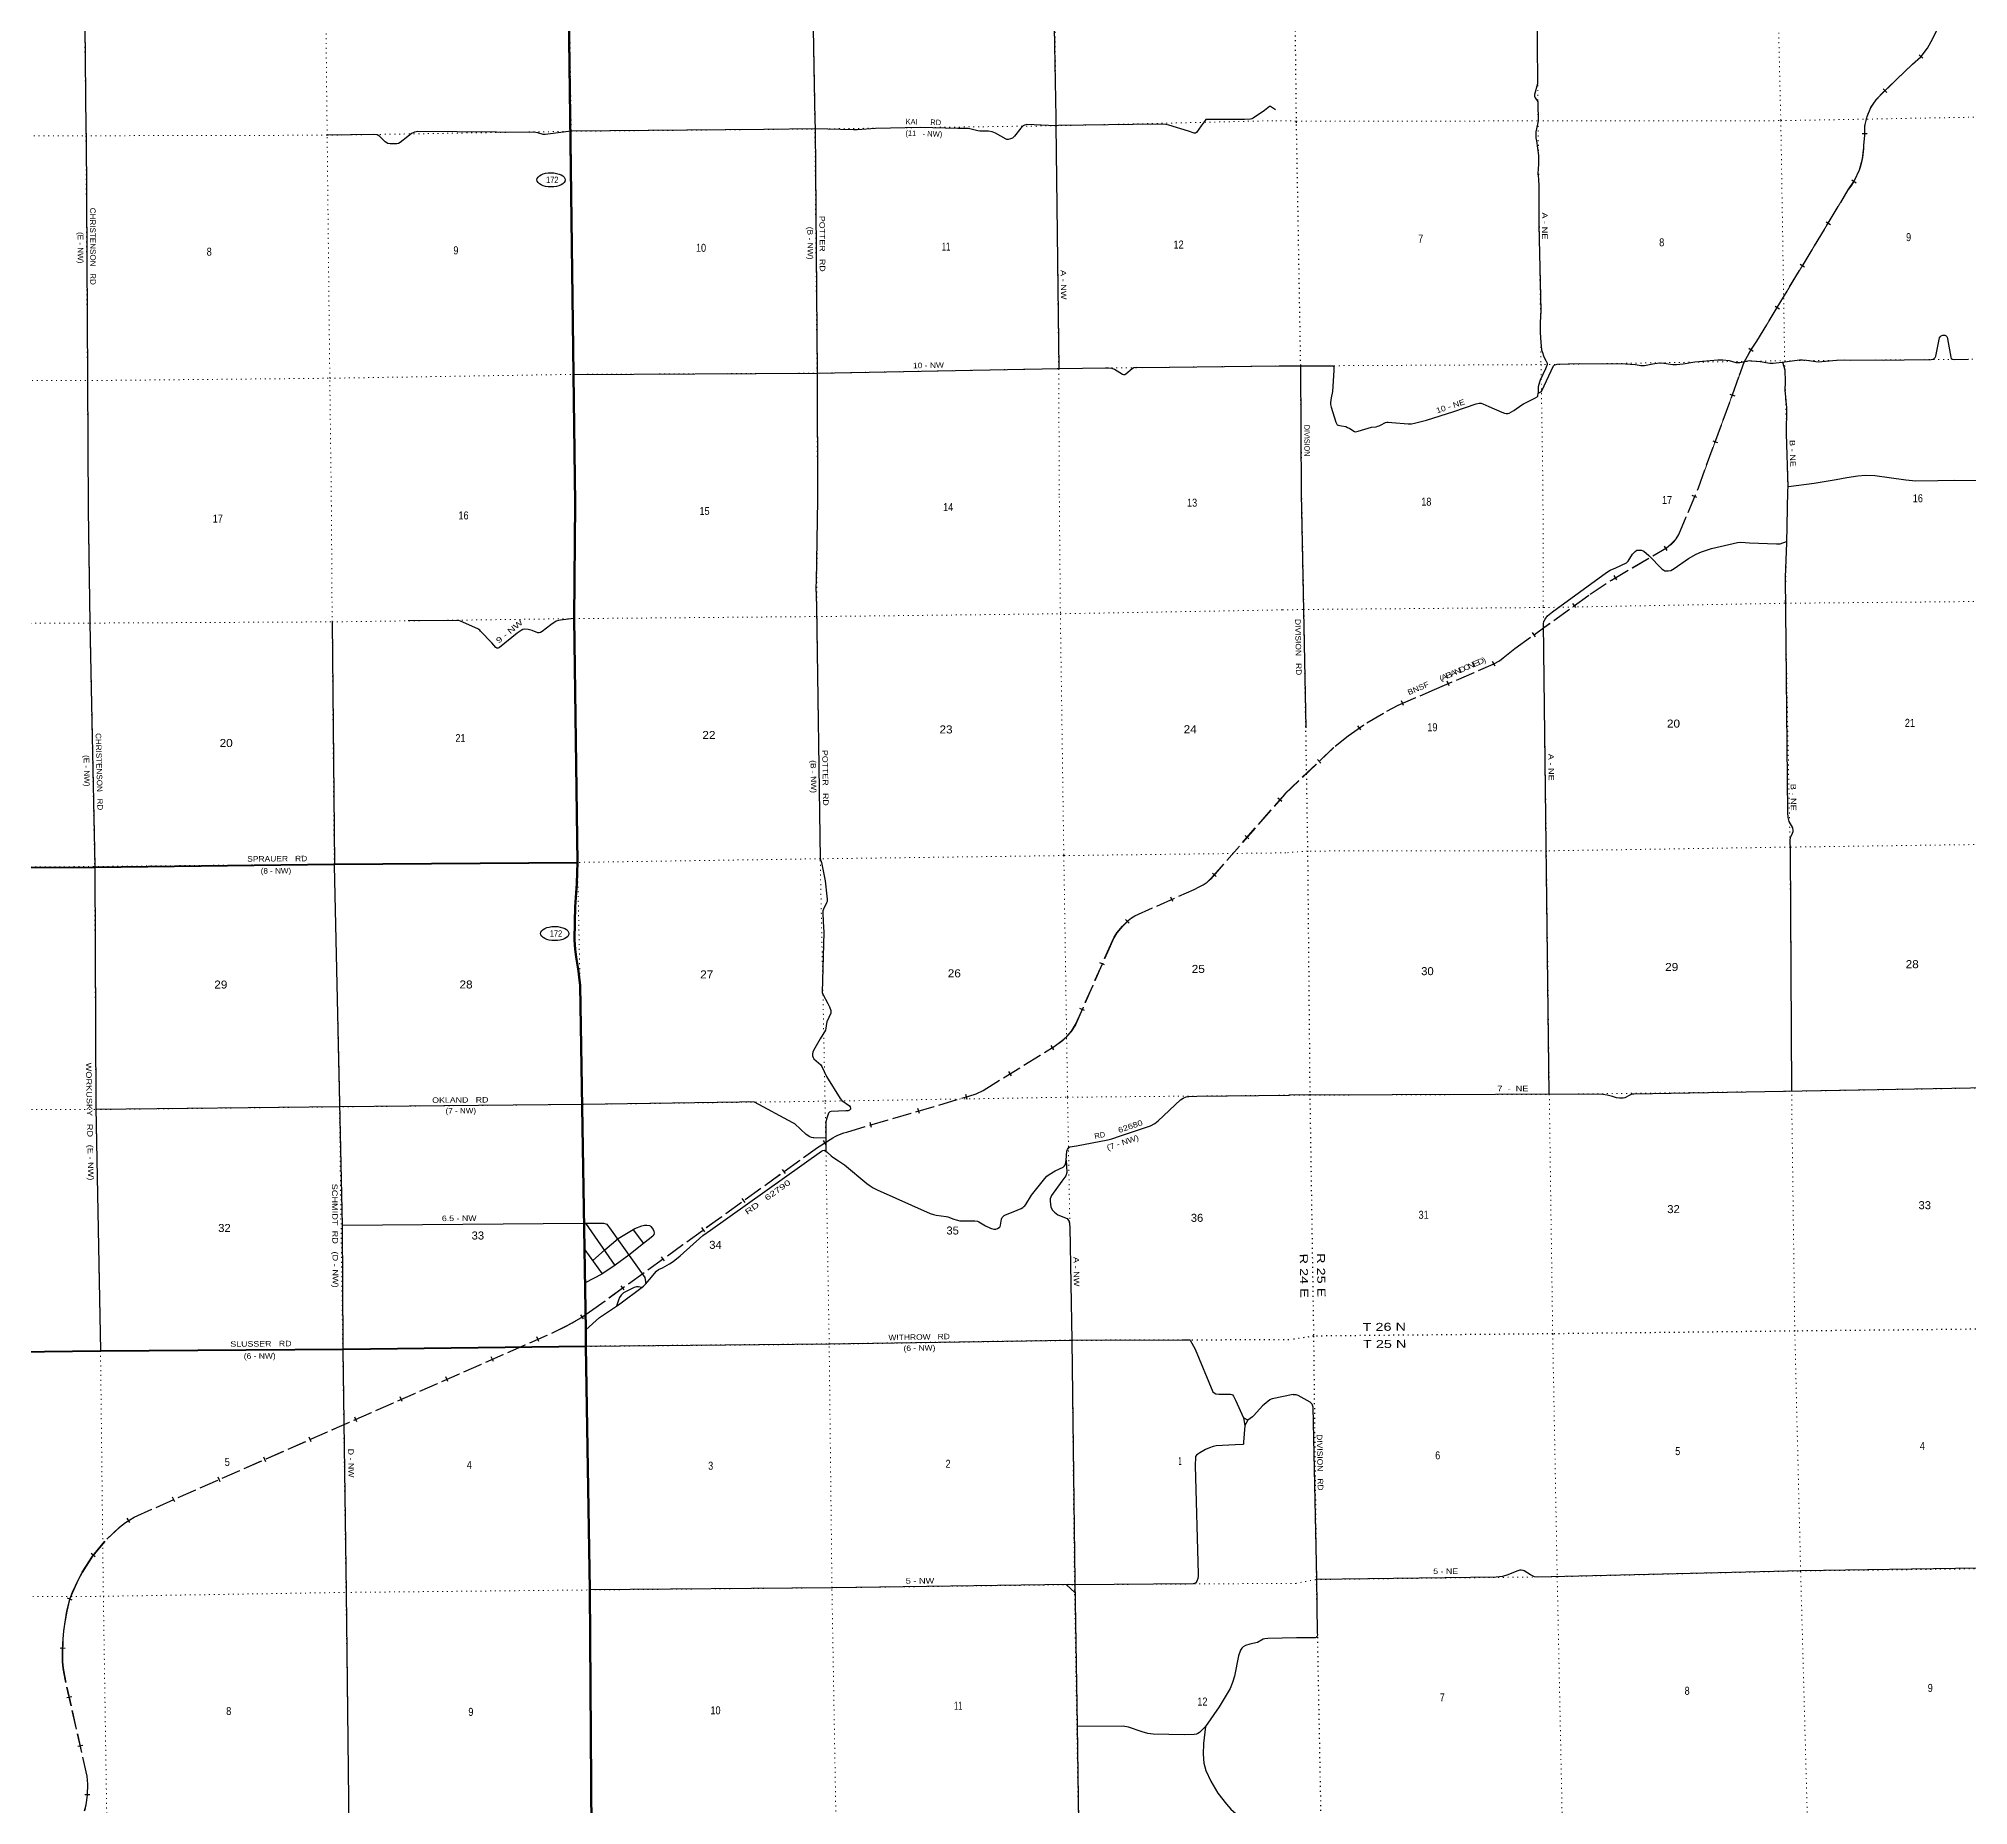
# Model space of a CAD drawing. Header units: feet. Extents: x 246606 to 497223, y 1368 to 189004.
# Drawn here: x 282351 to 324552, y 65209 to 103830 of the extents above; entities that cross this region are included whole.
import ezdxf
from ezdxf.enums import TextEntityAlignment as Align

# ---------------------------------------------------------------- set-up
doc = ezdxf.new("R2010")
doc.units = ezdxf.units.FT
doc.header["$LTSCALE"] = 70
doc.linetypes.add('DOTTED', pattern=[1.5, 0.3, -1.2])
doc.linetypes.add('LONG_DASHED', pattern=[7.5, 6, -1.5])
for name, color, linetype, lineweight in [('17', 7, 'Continuous', 25), ('23', 7, 'Continuous', 70), ('26', 7, 'Continuous', 40), ('29', 7, 'Continuous', 25), ('30', 7, 'Continuous', 25), ('34', 7, 'Continuous', 25), ('6', 7, 'DOTTED', 25), ('63', 7, 'Continuous', 25), ('7', 7, 'DOTTED', 13)]:
    doc.layers.add(name, color=color, linetype=linetype, lineweight=lineweight)
doc.layers.add('27', color=7, linetype='Continuous')

msp = doc.modelspace()

# ---------------------------------------------------------------- linework, layer by layer
at = {"layer": '17'}
for centre in [(293557.5, 100742), (293638.93, 84267.01)]:
    msp.add_ellipse(centre, major_axis=(309.24, -1), ratio=0.500121, dxfattribs=at)
at = {"layer": '23'}
for points in [[(293841.16, 114882.96), (293911.02, 107192.2), (294081.04, 93675.66)], [(294081.04, 93675.66), (294060.04, 91153.18), (294134.74, 85822.39)], [(294134.74, 85822.39), (294130.31, 85602.96), (294117.58, 85363.71), (294087.58, 84851.35), (294073.46, 84522.62), (294072.28, 84123.5), (294082.42, 83927.44), (294106.98, 83753.05), (294154.99, 83447.26), (294173.98, 83313.08), (294194.44, 83133.45), (294319.9, 75604.51), (294313.9, 75246.59)], [(294316.17, 75248.27), (294405.67, 69921.32), (294440.97, 64637.27), (294552.72, 59362.74), (294631.61, 53995.22), (294707.97, 47794.45)]]:
    msp.add_lwpolyline(points, dxfattribs=at)
at = {"layer": '26'}
for points in [[(278663.12, 85692.63), (283574.57, 85721.06), (288815.43, 85781.76), (294134.74, 85822.39)], [(278797.49, 75086.67), (283704.32, 75142.33), (289015.56, 75180.63), (294316.17, 75248.27)]]:
    msp.add_lwpolyline(points, dxfattribs=at)
at = {"layer": '29'}
for p, q in [((298207.19, 101841.33), (293998.75, 101803.44)), ((309943.22, 96676.08), (309963.17, 93888.86)), ((324248.19, 96817.19), (324551.55, 96823.95)), ((309963.17, 93888.86), (310062.18, 88763.89)), ((288990.59, 77889.82), (294267.05, 77939.2)), ((294311.57, 77937.85), (294949.55, 77014.1)), ((295350.76, 77792.69), (295576.06, 77494.77)), ((295580.02, 77496.9), (295780.67, 77656.09)), ((294294.35, 77351.17), (294674.38, 76827.15)), ((308796.64, 73626.36), (308700.01, 73684.02)), ((308700.01, 73684.02), (308729.72, 73511.44)), ((308796.64, 73626.36), (308729.72, 73511.44)), ((305012.64, 69865.74), (304831.35, 70032.98))]:
    msp.add_line(p, q, dxfattribs=at)
for points in [[(299072.22, 117849.42), (299188.14, 113079.07), (299165.22, 112776.63), (299173.82, 112631.76), (299207.07, 109599.33), (299193.55, 109485.62), (299158.42, 109383.09), (299015.4, 109103.63), (299000.13, 109042.51), (299002.33, 108965.82), (299025.58, 108879.52), (299055, 108839.76), (299172.11, 108720.73), (299213.91, 108635.05), (299222.3, 108506.01), (299234.05, 107403.02), (299234.05, 107237.4), (299324.36, 102048.65), (299331.3, 101865.66), (299373.3, 96514.95), (299383.3, 93745.6)], [(283328.97, 107202.23), (283385.34, 101838.68), (283387.66, 101705.48), (283416.61, 96386.87), (283433.97, 93537.83)], [(315116.36, 104650.68), (315128.97, 102840.3), (315063.05, 102609.65), (315065.49, 102573.36), (315080.02, 102537.2), (315114.91, 102485.12), (315133.46, 102451.01), (315138.88, 102419.68), (315140.33, 102029.48), (315103.25, 101859.68)], [(304560.73, 104074.95), (304594.15, 102107.72), (304596.46, 101935.15), (304658.28, 96615.97)], [(309402.19, 102271.4), (309311.11, 102333.49), (309288.21, 102346.23), (309275.48, 102346.23), (309268.26, 102344.71), (309158.8, 102258.44), (308909.01, 102094.11), (308881.02, 102078.83), (308849.35, 102070.42), (308718.37, 102060.35), (307898.67, 102061.01), (307878.31, 102058.46), (307859.1, 102043.1), (307776.47, 101923.01), (307670.13, 101774.36), (307649.26, 101760.51), (307623.95, 101761.57), (307495.97, 101809.95), (307063.93, 101940.05), (306999.16, 101949.32), (306835.59, 101956.87), (304656.66, 101928.2), (304595.31, 101924.73), (303962.4, 101948.93), (303908.2, 101941.32), (303880.21, 101923.5), (303832.59, 101872.42), (303688.35, 101699.02), (303666.43, 101673.93), (303646.07, 101656.1), (303602.81, 101635.73), (303551.91, 101625.54), (303526.46, 101625.54), (303505.88, 101633.78), (303277.57, 101765.2), (303200.72, 101792.35), (303125.5, 101807.17), (302933.5, 101805.08), (302887.32, 101811.56), (302717.18, 101861.1), (302674.48, 101866.69), (302454.57, 101865.32), (301630.89, 101888.9), (300652.23, 101865.66), (300251.67, 101837.86), (300168.32, 101835.54), (299323.2, 101855.23), (298207.19, 101841.33)], [(293998.75, 101803.44), (293486.3, 101739.91), (293426.02, 101731.8), (293381.47, 101734.27), (293265.82, 101770.75), (293222.43, 101777.64), (290646.95, 101796.74), (290568.06, 101787.84), (290506.98, 101752.19), (290428.2, 101690.86), (290260.12, 101557.36), (290224.49, 101538.27), (290184.83, 101532.04), (290041.25, 101526.8), (289985.27, 101535.73), (289929.27, 101572.64), (289812.8, 101689.45), (289794.35, 101707.77), (289753.68, 101726.72), (289680.89, 101733.25), (288664.39, 101718.09)], [(315105.15, 101595.4), (315149.05, 101273.09), (315147.18, 101085.47), (315136.61, 100879.93), (315140.01, 100818.84), (315147.92, 100770.19), (315156.88, 100593.36), (315158.11, 99758.78), (315198.25, 97880.75), (315185.81, 97625.07), (315184.32, 97511.26), (315187.57, 97404.38), (315202.18, 97186.67), (315216.91, 97025.46), (315234.99, 96965.11), (315258.76, 96891.96), (315302.87, 96799.19), (315309.23, 96789.91)], [(323738.46, 96817.19), (323778.03, 96824.55), (323792.75, 96831), (323810.69, 96846.18), (323824.03, 96861.38), (323836.45, 96886.69), (323922.94, 97289.95), (323936.28, 97313.43), (323952.38, 97330.46), (323970.32, 97342.89), (323992.86, 97348.87), (324020.01, 97349.34), (324038.87, 97347.03), (324063.25, 97335.53), (324081.19, 97317.57), (324087.17, 97303.31), (324097.75, 97264.17), (324164, 96862.76), (324175.5, 96839.28), (324191.6, 96824.09), (324213.22, 96819.03), (324248.19, 96817.19)], [(294033.8, 96489.68), (299372.99, 96513.59), (304677.52, 96616.67), (305681.24, 96634.05), (305746.07, 96636.36), (305811.67, 96629.28), (305879.73, 96606.17), (306056.28, 96495.44), (306075.08, 96489.03), (306090.35, 96486.48), (306108.16, 96489.03), (306124.79, 96500.52), (306267.03, 96620.15), (306301.76, 96638.68), (306350.38, 96645.63), (306486.99, 96641), (309479.18, 96674.3)], [(309479.18, 96674.3), (309943.45, 96676.08), (310615.52, 96680.49)], [(310615.52, 96680.49), (310657.73, 96673.62), (310672.45, 96655.2), (310676.13, 96574.18), (310643.01, 96117.52), (310617.25, 95973.9), (310602.53, 95874.46), (310601.61, 95829.36), (310613.57, 95775.03), (310716.62, 95443.58), (310739.62, 95400.32), (310750.67, 95385.59), (310771.82, 95377.3), (310845.43, 95362.56), (310937.44, 95347.83), (310973.32, 95332.19), (311022.08, 95303.64), (311125.13, 95241.03), (311159.18, 95236.44), (311206.1, 95248.4), (311426.92, 95314.69), (311496.84, 95333.1), (311599.89, 95344.15), (311638.54, 95355.21), (311666.14, 95366.26), (311691.9, 95380.98), (311805.07, 95440.83), (311835.43, 95447.27), (311864.88, 95447.28), (311945.84, 95436.22), (312302.83, 95406.76), (312370.92, 95410.45), (312439, 95421.49), (312698.37, 95488.32)], [(315309.23, 96789.91), (315336.34, 96731.66), (315340.02, 96709.56), (315334.5, 96681.94), (315303.21, 96610.12), (315185.44, 96361.54), (315171.19, 96322.41), (315154.16, 96269.47), (315142.66, 96216.53), (315141.28, 96193.97), (315139.8, 96080.54)], [(315139.8, 96080.54), (315184.98, 96097.75), (315206.6, 96111.1), (315221.79, 96129.05), (315475.73, 96674.1), (315492.75, 96690.21), (315511.15, 96699.42), (315534.15, 96706.78), (315561.76, 96710.47)], [(315561.76, 96710.47), (316042.57, 96725.38), (317055.19, 96721.79)], [(317055.19, 96721.79), (317268.47, 96709.48), (317388.09, 96685.54), (317467.21, 96687.38), (317651.22, 96724.21), (317748.76, 96737.1), (317842.6, 96738.94), (318085.5, 96709.48), (318168.31, 96707.64), (318313.68, 96724.21), (318571.3, 96761.04), (319071.82, 96805.23), (319184.08, 96807.07), (319322.08, 96790.5), (319467.46, 96751.83), (319528.18, 96746.31), (319556.71, 96747.23), (319729.68, 96784.06), (319771.08, 96790.5), (319818.01, 96789.58), (319999.26, 96768.4), (320209.96, 96732.5), (320278.96, 96731.58), (320477.7, 96753.67), (320860.45, 96805.23), (320921.18, 96807.09), (321007.67, 96797.86), (321213.76, 96768.4), (321268.97, 96766.58), (321665.52, 96802.49)], [(320487.74, 96754.79), (320538.99, 96588.67), (320543.22, 96330.4), (320537.29, 96144.75), (320576, 95761.87), (320566.48, 95186.85), (320600.09, 94037.91)], [(321665.52, 96802.49), (321834.74, 96805.79), (321982.03, 96804.33), (322524.55, 96808.92), (322698.14, 96798.63), (323147.82, 96809.35), (323738.46, 96817.19)], [(312698.37, 95488.32), (313301.28, 95680.17), (313787.48, 95848.63)], [(313787.48, 95848.63), (313853.16, 95862.51), (313894.57, 95857.91), (313934.13, 95847.78), (314063.86, 95787.93), (314347.25, 95662.72), (314408.89, 95643.39), (314442.01, 95636.02), (314476.98, 95636.02), (314508.26, 95645.23), (314608.55, 95699.55), (314782.44, 95823.84), (314825.69, 95846.86), (315068.59, 95968.39), (315121.95, 95999.7), (315133.45, 96010.28), (315138.51, 96019.95), (315139.8, 96080.54)], [(320617.47, 94038.16), (321177.95, 94111.96), (321663.17, 94189.63), (321896.49, 94235.47), (322132.88, 94274.8)], [(322132.88, 94274.8), (322304.06, 94285.35), (322506.05, 94277.68)], [(322506.05, 94277.68), (323183.65, 94185.92), (323404.2, 94165.37), (323880.18, 94170.32), (324243.21, 94174.09), (325844.56, 94168.75)], [(299383.3, 93745.6), (299352.61, 91959.21), (299350.16, 91848.62), (299363.4, 91419.9), (299443.32, 85901.61), (299471.34, 85820.18), (299550.61, 85421.15), (299590.33, 85085.17), (299595.08, 85018.53), (299592.71, 84969.74), (299580.14, 84937.97), (299514.22, 84799.58), (299502.33, 84765.07), (299500.3, 84721.83), (299510.76, 84520.45), (299519.9, 84296.85), (299488.07, 82981.33), (299496.64, 82938.8), (299612, 82736.47), (299642.66, 82664.8), (299673.58, 82581.51), (299678.34, 82560.09), (299673.15, 82526.5), (299590.34, 82339.94), (299577.39, 82303.84), (299568.93, 82197.15), (299556.02, 82151.95), (299443.05, 81963.07), (299293.04, 81708.08), (299278.88, 81671.84), (299274.01, 81634.31), (299274.01, 81591.47), (299285.91, 81555.77), (299305.55, 81531.44), (299453.1, 81394.6), (299476.17, 81358.24), (299578.19, 81140.12), (299880.49, 80659.74), (299915.46, 80619.61), (300082.65, 80501.48), (300101.43, 80479.87), (300106.43, 80444.36), (300101.68, 80427.7), (300082.65, 80406.28), (300051.73, 80392), (300005.53, 80388.31), (299683.09, 80380.11), (299652.17, 80372.97), (299637.9, 80358.69), (299621.25, 80339.65), (299578.44, 80206.37), (299565.53, 80145.43), (299564.47, 79518.65)], [(320600.09, 94037.91), (320595.86, 93937.22), (320575.05, 92804.51), (320546.51, 92057.65), (320596.1, 86909.38), (320603.02, 86800.49), (320627.3, 86718.72), (320703.4, 86579.75), (320714.81, 86519.66), (320712.43, 86491.11), (320700.73, 86452.65), (320655.35, 86357.83), (320646.15, 86309.95), (320654.23, 86080.32), (320685.67, 80818.23)], [(283433.97, 93537.83), (283470.82, 91049.71), (283577.64, 85748.09), (283577.02, 85719.83), (283602.24, 80466.07), (283704.32, 75142.33)], [(315385.96, 80752.23), (315259.5, 91041.61), (315268.39, 91085.5), (315293.18, 91137.34), (315349.26, 91209.25), (315455.9, 91299.26), (316634.31, 92161.64), (316719.19, 92211.2), (316844.87, 92264.43), (317071.18, 92373.03), (317114.68, 92409.25), (317209.36, 92557.13), (317266.21, 92620.54), (317304.26, 92644.34), (317351.83, 92647.9), (317404.15, 92644.34), (317451.72, 92625.3), (317560.1, 92532.88), (317857.88, 92228.85), (317894.09, 92208.82), (317913.12, 92196.92), (317989.22, 92192.16), (318041.55, 92206.44), (318116.98, 92246.34), (318431.17, 92462.99), (318601.68, 92558.6), (318717, 92608.64), (318842.5, 92658.23), (318931.05, 92684.8), (319500.3, 92816.15), (319573.2, 92822.83), (319766.12, 92807.61), (320352.25, 92784.03), (320434.16, 92789.51), (320575.64, 92836.84)], [(288770.01, 91080.11), (288817.89, 85781.76), (288816.66, 85757.19), (288933.85, 80556.48), (288990.57, 77891.83), (289003.28, 75267.86), (289003.28, 75183.09), (289073.9, 69864.09), (289138.36, 64680.21), (289143.27, 64537.7), (289254.42, 59312.04), (289301.4, 53935.57), (289395.34, 48632.37), (289409.22, 47725.82)], [(294058.55, 91150.99), (293761, 91119.39), (293694.4, 91105.11), (293672.26, 91093.02), (293551.79, 91012.83), (293366.19, 90871.88), (293328.14, 90848.08), (293299.6, 90839.75), (293268.86, 90841.13), (293147.39, 90890.92), (293057.01, 90914.71), (292981.92, 90921.42), (292942.84, 90913.53), (292900.03, 90892.11), (292815.3, 90833.83), (292428.06, 90517.88), (292400.58, 90504.19), (292374.04, 90504.19), (292348.26, 90518.47), (292261.38, 90621.88), (292017.67, 90880.21), (291996.27, 90898.06), (291955.17, 90927.5), (291580.06, 91093.22), (291539.63, 91107.5), (291497.53, 91111.68), (290434.89, 91104.6)], [(294319.9, 75604.51), (294619.02, 75874.61), (295031.93, 76149.03), (295576.87, 76559.2), (295624.6, 76605.67), (295712.9, 76701.03), (295860.78, 76885.24), (295908.42, 76921.66), (295991.11, 76962.56), (296144.26, 77045.66), (296225.73, 77098.93), (296384, 77218.73), (296874.46, 77662.83), (297044.79, 77784.72), (299469.52, 79507.46), (299503.03, 79525.64), (299526.01, 79529.64), (299547, 79523.64), (299598.37, 79486.07), (299683.26, 79408), (299716.89, 79379.65), (299840.7, 79302.15), (299971.92, 79212.27), (300458.84, 78800.14), (300537.35, 78749.66), (300601.31, 78711.66), (300688.84, 78666.52), (301845.48, 78149.67), (301916.65, 78123.79), (301981.39, 78109.67), (302196.45, 78083.14), (302237.22, 78071.67), (302363.71, 78023.69), (302413.11, 78007.67), (302497.05, 77989.67), (302589.19, 77984.73), (302824.84, 77983.67), (302882.89, 77978.41), (302908.78, 77967.67), (303058.42, 77876.7), (303164.12, 77826.67), (303189.6, 77817.68), (303237.8, 77807.25), (303263.06, 77805.67), (303283.54, 77807.68), (303317.51, 77819.68), (303357.49, 77837.68), (303369.99, 77849.67), (303380.3, 77866.52), (303387.47, 77889.67), (303409.66, 78019.8), (303416.96, 78042.67), (303425.44, 78057.67), (303443.43, 78079.67), (303467.41, 78101.67), (303495.63, 78119.03), (303662.24, 78182.47), (303838.85, 78258.05), (303875.16, 78278.67), (303898.15, 78296.67), (303920.13, 78317.67), (303940.97, 78345.29), (304066.64, 78545.48), (304352.33, 78913.83), (304399.82, 78961.67), (304451.79, 78997.67), (304580.78, 79076.35), (304755.59, 79159.67), (304787.35, 79190.39), (304805.56, 79221.67), (304822.91, 79313.49), (304837.97, 79509), (304849.53, 79547.67), (304861.52, 79569.67), (304879.51, 79591.67), (304903.85, 79604.08), (305050.56, 79627.11), (305731.75, 79756.04), (305819.9, 79777.67), (306010.88, 79842.31), (306665.42, 80065.77), (306758.29, 80113.67), (306833.8, 80175.56), (307318.17, 80629.7), (307377.88, 80669.67), (307446.56, 80694.93), (307503.8, 80703.67), (307675.76, 80714.42), (309698.48, 80732.54)], [(327461.13, 80936.68), (317233.42, 80757.88), (317201.29, 80756.09), (317174.52, 80748.95), (317115.29, 80721.57), (317069.22, 80691.8), (317038.88, 80679.29), (317004.97, 80670.36), (316924.65, 80666.79), (316853.26, 80675.72), (316765.81, 80704.3), (316652.7, 80734.92), (316555.21, 80750.73), (316460.71, 80755.95), (309698.48, 80732.54)], [(299564.94, 79793.85), (299304.18, 79802.93), (299288.28, 79801.79), (299252.61, 79806.55), (299219.31, 79820.83), (299132.42, 79876.53), (298886.34, 80104.04), (298846.01, 80130.3), (298007.38, 80580.73), (297879.67, 80585.65), (297680.73, 80580.73), (294251.26, 80532.87), (288932.13, 80477.86), (283602.65, 80420.16)], [(304824.61, 79314.88), (304834.57, 79040.22), (304814.52, 78968.82), (304725.49, 78851.24), (304501.53, 78538.08), (304473.06, 78469.04), (304468.31, 78416.69), (304487.33, 78287.57), (304525.39, 78221.53), (304563.44, 78178.7), (304635.98, 78116.47), (304844.2, 78037.9), (304886.9, 77969.27), (304902.69, 77848.01), (304948.64, 75372.81), (305008.4, 70104.28), (305064.29, 66959.59), (305093.39, 64844.74), (305208.22, 59423.58)], [(294267.05, 77939.2), (294702.83, 77934.75), (294755.63, 77924.41), (294774.18, 77910.95), (294790.83, 77894.29), (294835.22, 77831.96), (295608.02, 76745.43), (295632.2, 76613.07)], [(294466.33, 77114.02), (294735.46, 77355.06), (295022.13, 77599.47), (295388.34, 77815.98), (295542.39, 77877.63), (295601.85, 77891.91), (295654.08, 77894.39), (295708.87, 77884.77), (295720.76, 77877.63), (295739.79, 77863.35), (295790.21, 77799.57), (295806.38, 77758.63), (295808.76, 77720.56), (295801.63, 77689.62), (295780.67, 77656.09)], [(295576.06, 77494.77), (295255.65, 77233.23), (294955.94, 77018.68), (294667.73, 76822.63), (294304.92, 76628.59)], [(295533.75, 76526.74), (295471.04, 76541.32), (295424.91, 76542.38), (295375.9, 76529.42), (295200.11, 76445.01), (295142.83, 76410.42), (295092.88, 76360.45), (295057.21, 76308.09), (295030.79, 76252.45), (294990.64, 76117.95)], [(294316.17, 75248.27), (299640.01, 75297.86), (304889.69, 75378.95), (304952.32, 75381.41), (307356.36, 75386.56), (307417.46, 75387.47), (307469.04, 75387.47), (307500.36, 75386.85), (307527.99, 75386.24), (307535.36, 75380.1), (307639.82, 75181.6), (308030.56, 74249.21), (308054.86, 74224.5), (308092.92, 74205.46), (308159.24, 74198.54), (308415.39, 74198.01), (308447.29, 74189.98), (308456.81, 74180.47), (308478.21, 74156.67), (308526.36, 74070.18), (308700.01, 73684.02)], [(309788.46, 74191.42), (309324.27, 74093.67), (309303.5, 74085.86), (309278.53, 74071.59), (309148.67, 73971.52), (309115.61, 73940.69), (308924.16, 73731.26), (308898.98, 73706.01), (308796.64, 73626.36)], [(309788.46, 74191.42), (309843.36, 74187.05), (309890.93, 74177.53), (310149.93, 74029.09), (310195.35, 73987.14), (310219.16, 73922.19), (310294.16, 70171.95), (310311.58, 68981.27), (310313.97, 68938.1), (310309.18, 68904.53), (310298.39, 68892.54), (310285.74, 68882.24), (310266.03, 68874.55), (310238.04, 68869.82), (309861.69, 68867.84)], [(308729.72, 73511.44), (308701.05, 73145.54), (308700.19, 73109.21), (308695.83, 73104.17), (308683.94, 73099.41), (308519.29, 73089.77), (308098.56, 73065.28), (308070.32, 73062.54), (308035.84, 73053.02), (307957.35, 73025.05), (307870.54, 72986.38), (307831.45, 72966.66), (307744.49, 72917.36), (307700.49, 72887.62), (307669.57, 72862.63), (307652.07, 72836.33), (307646.98, 72815.63), (307642.25, 72638.39), (307705.77, 70266.39), (307707.93, 70217.42), (307700.56, 70165.8), (307680.91, 70106.81), (307648.97, 70069.95), (307621.95, 70057.66), (307599.85, 70050.28), (305002.09, 70033.66)], [(325711.06, 70406.87), (320899.47, 70335.8), (315122.52, 70194.96), (315061.46, 70205.45), (314972.19, 70249.14), (314840.27, 70336.35), (314812.71, 70345.4), (314773.68, 70353.01), (314740.38, 70351.81), (314676.25, 70331.42), (314477.22, 70249.11), (314364.6, 70213.78), (314227.02, 70199.62), (310294.64, 70147.94)], [(305002.09, 70033.66), (304875.56, 70034.21), (299704.49, 69967.05), (294406.5, 69917.85)], [(309861.69, 68867.84), (309229.77, 68859.05), (309165.55, 68853.1), (309130.75, 68840.05), (309001.97, 68767.68), (308835.69, 68732.53), (308742.21, 68703.16), (308692.42, 68671.84), (308661.34, 68643.67), (308635.18, 68602.02), (308589.65, 68479.23), (308503.03, 68032.97), (308459.19, 67897.56), (308404.79, 67761.83), (308169.48, 67361.61), (307866.5, 66933.18)], [(307866.5, 66933.18), (307736.17, 66805.2), (307698.12, 66776.64), (307671.95, 66764.73), (307620.03, 66756.5), (307406.31, 66754.24), (306724.24, 66766.43), (306608.84, 66781.4), (306485.16, 66814.72), (306184.89, 66919.97), (306071.33, 66938.47), (305064.73, 66934.81)], [(307866.5, 66933.18), (307821.83, 66562.77), (307817.03, 66326.84), (307833.5, 66133.52), (307874.11, 65969.85), (307985.32, 65736.63), (308140.49, 65474.83), (308325.97, 65236.39), (308421.13, 65127.37), (308712.69, 64870.01)]]:
    msp.add_lwpolyline(points, dxfattribs=at)
msp.add_arc((315685.04, 101731.72), 595.69, 167.5957, 193.22944, dxfattribs=at)
at = {"layer": '34', "lineweight": 13}
for p, q in [((322266.88, 101490.34), (322282.43, 101716.43)), ((319923.89, 97213.58), (321923.03, 100522.51)), ((318647.61, 94015.04), (319547.13, 96475.37))]:
    msp.add_line(p, q, dxfattribs=at)
msp.add_lwpolyline([(322621.38, 102585.36), (322625.32, 102593.47), (323329.53, 103272.55)], dxfattribs=at)
at = {"layer": '34', "linetype": 'LONG_DASHED', "lineweight": 13}
for points in [[(309607.88, 87318.68), (310706.82, 88362.93), (310987.43, 88585.98), (311398.15, 88872.12), (311835.89, 89127.96), (312080.39, 89254.1), (312875.81, 89596.84), (314157.32, 90148.13), (314299.77, 90226.29), (314381.26, 90288.64), (314636.29, 90493.82), (316281.66, 91680.21), (316749.27, 91991.31), (317952.54, 92695.35), (318048.32, 92773.09), (318115.43, 92840.24), (318163.37, 92893), (318220.33, 92986.51), (318646.97, 94010.16)], [(283361.78, 65086.43), (283391.25, 65219.09), (283423.22, 65431.22), (283430.53, 65671.12), (283413.85, 65850.26), (282944.65, 67930.89), (282891.59, 68205.19), (282878.16, 68351.42), (282880.55, 68599.48), (282884.22, 68750.57), (282890.37, 68850.06), (282903.87, 69020.81), (282924.74, 69169.43), (282973.24, 69455.76), (283035.22, 69712.36), (283098.42, 69864.83), (283224.28, 70142.28), (283307.88, 70301.26), (283534.61, 70657.28), (283845.79, 71028.57), (284124.29, 71288.51), (284250.57, 71390.27), (284443.67, 71508.68), (293616.41, 75549.17), (293884.93, 75677.2), (294020.7, 75752.36), (294211.47, 75863.91), (294400.29, 75991.51), (299384.4, 79589.11), (299720.06, 79799.42), (299772.55, 79828.96), (299827.18, 79852.91), (299962.48, 79903.59), (300022.99, 79923.54), (302696.55, 80707.55), (302853.23, 80758.19), (303007.19, 80834.84), (304563.78, 81795.99), (304738.82, 81922.65), (304839.48, 82013.55), (304940.15, 82129.01), (305032.68, 82274.32), (305729.62, 83862.86), (305870.32, 84173.32), (305935.74, 84282.24), (306058.21, 84425.96), (306178.8, 84547.55), (306254.91, 84608.97), (306327.12, 84651.48), (307621.11, 85227.9), (307730.48, 85284.54), (307819.2, 85331.45), (307907.26, 85390.18), (307939.17, 85417.2), (307990.73, 85466.33), (309607.95, 87313.8)]]:
    msp.add_lwpolyline(points, dxfattribs=at)
at = {"layer": '34', "lineweight": 13}
for centre, radius, start, end in [((322458.43, 104415.85), 1437.35, 307.30445, 335.94058), ((323381.21, 101788.4), 1101.13, 133.63344, 183.74729), ((320689.8, 101505.65), 1577.15, 321.43791, 359.44395), ((321690.87, 95846.52), 2234.07, 142.27193, 163.65129)]:
    msp.add_arc(centre, radius, start, end, dxfattribs=at)
at = {"layer": '6'}
for points in [[(309412.59, 139788.43), (309449.55, 139368.39), (309447.4, 134127.51), (309517.31, 128760.29), (309615.22, 123413.54), (309667.12, 118034.03), (309750.61, 112713.35), (309790.05, 107363.98), (309850.77, 101952.65), (309943.45, 96676.08), (309963.17, 93888.86)], [(309963.17, 93888.86), (310014.58, 91324.08), (310099.95, 86070.99), (310149.5, 80759.03), (310231.14, 75467.56), (310290.02, 70147.96), (310390.34, 64890.64), (310534.48, 59558.95), (310637.53, 54203.88), (310711.83, 48805.67), (310723.42, 48009.49)], [(340213.64, 75834.72), (336735.16, 75769.1), (331408.92, 75709.86), (326076.82, 75631.26), (320754.62, 75576.97), (315460.68, 75516.91), (310231.14, 75467.56), (309771.93, 75393.31)], [(278795.21, 75085.2), (283704.32, 75142.33), (289001.38, 75181.06), (294316.17, 75248.27), (299639.29, 75297.45), (304946.18, 75380.18), (309771.93, 75393.31)]]:
    msp.add_lwpolyline(points, dxfattribs=at)
at = {"layer": '63'}
for p, q in [((323471.5, 103474.06), (323558.24, 103405.42)), ((322688.55, 102732.39), (322765.33, 102652.77)), ((322230.17, 101758.54), (322340.73, 101755.23)), ((322003.15, 100741.64), (322094.85, 100679.79)), ((321439.89, 99826.29), (321534.57, 99769.1)), ((320876.18, 98898.3), (320970.86, 98841.1)), ((320323.96, 97979.23), (320418.63, 97922.03)), ((319750.46, 97061.73), (319841.39, 96998.75)), ((319337.99, 96059.16), (319441.88, 96021.17)), ((318962.71, 95040.28), (319066.59, 95002.3)), ((318611.9, 93798.9), (318509.8, 93841.46)), ((317960.77, 92640.23), (317904.91, 92735.7)), ((316863.65, 91999.73), (316807.79, 92095.19)), ((315967.91, 91391.72), (315903.21, 91481.44)), ((315085.52, 90755.48), (315020.83, 90845.2)), ((314200.9, 90114.44), (314147.69, 90211.41)), ((313198.18, 89680.55), (313154.47, 89782.15)), ((312199.09, 89250.26), (312155.32, 89351.84)), ((311264.39, 88717.38), (311201.16, 88808.14)), ((310393.71, 87993.81), (310317.51, 88073.99)), ((309534.41, 87153.12), (309451.19, 87225.98)), ((308817.9, 86334.59), (308734.67, 86407.45)), ((308101.38, 85516.06), (308018.15, 85588.91)), ((307152.83, 84964.02), (307107.82, 85065.05)), ((306197.18, 84494.37), (306118.65, 84572.26)), ((305661.49, 83581.89), (305560.2, 83626.33)), ((305224.44, 82585.7), (305123.15, 82630.14)), ((304549.04, 81727.54), (304490.93, 81821.65)), ((303623.43, 81156), (303565.32, 81250.12)), ((302654.99, 80642.74), (302623.86, 80748.88)), ((301611.11, 80336.62), (301579.98, 80442.76)), ((300567.22, 80030.51), (300536.1, 80136.65)), ((299571.1, 79646.5), (299512.37, 79740.23)), ((298684.89, 79021.91), (298620.15, 79111.6)), ((297802.83, 78385.23), (297738.09, 78474.91)), ((296920.76, 77748.54), (296856.03, 77838.23)), ((296038.7, 77111.86), (295973.97, 77201.55)), ((295156.64, 76475.18), (295091.91, 76564.86)), ((294269.91, 75842.45), (294207.98, 75934.1)), ((293291.05, 75350.67), (293246.46, 75451.89)), ((292295.51, 74912.15), (292250.92, 75013.37)), ((291299.97, 74473.62), (291255.38, 74574.85)), ((290304.44, 74035.1), (290259.85, 74136.32)), ((289308.9, 73596.58), (289264.31, 73697.8)), ((288313.36, 73158.05), (288268.77, 73259.28)), ((287317.82, 72719.53), (287273.24, 72820.76)), ((286322.29, 72281.01), (286277.7, 72382.23)), ((285326.75, 71842.49), (285282.16, 71943.71)), ((284346.35, 71389.76), (284288.53, 71484.06)), ((283586.89, 70641.04), (283502.12, 70712.09)), ((283083.68, 69697.38), (282981.5, 69739.73)), ((282932.09, 68641.68), (282821.51, 68644.36)), ((283075.33, 67580.96), (282967.43, 67556.63)), ((283314.64, 66519.77), (283206.74, 66495.44)), ((283473.91, 65436.7), (283363.35, 65440.07))]:
    msp.add_line(p, q, dxfattribs=at)
at = {"layer": '63', "linetype": 'LONG_DASHED'}
for points in [[(318647, 94010.16), (319389.65, 96041.44), (319548.16, 96474.99), (319651.22, 96755.34), (319790.73, 97019.39), (319924.81, 97212.98), (320371.26, 97951.93), (321487.19, 99799), (321923.96, 100521.92), (322064.33, 100730.04), (322169.95, 100957.89), (322238.1, 101199.61), (322267.04, 101449.04), (322267.98, 101490.29), (322283.53, 101716.38), (322284.78, 101758.01), (322289.8, 101925.83), (322335.62, 102130.18), (322419.35, 102322.13), (322537.94, 102494.77), (322622.3, 102584.73), (322626.22, 102592.81), (323330.28, 103271.75), (323508.14, 103432.37), (323515, 103441.04), (323656.91, 103620.38), (323771.88, 103829.37), (323957.04, 104214.55)], [(309605.06, 87321.65), (310704.13, 88366.03), (310984.98, 88589.27), (311395.94, 88875.58), (311833.91, 89131.55), (312078.64, 89257.81), (312874.19, 89600.61), (314155.52, 90151.82), (314297.53, 90229.74), (314378.73, 90291.87), (314633.8, 90497.08), (316279.32, 91683.58), (316747.1, 91994.79), (317950.2, 92698.73), (318045.57, 92776.14), (318112.46, 92843.07), (318160.07, 92895.47), (318216.67, 92988.38), (318646.9, 94009.31)], [(283357.86, 65087.68), (283387.22, 65219.84), (283419.13, 65431.59), (283426.42, 65670.99), (283409.79, 65849.62), (282940.64, 67930.05), (282887.53, 68204.61), (282874.06, 68351.25), (282876.45, 68599.55), (282880.12, 68750.75), (282886.28, 68850.35), (282899.79, 69021.26), (282920.69, 69170.06), (282969.22, 69456.58), (283031.31, 69713.63), (283094.66, 69866.46), (283220.6, 70144.08), (283304.33, 70303.32), (283531.3, 70659.71), (283842.81, 71031.4), (284121.6, 71291.61), (284248.2, 71393.63), (284441.76, 71512.32), (293614.7, 75552.9), (293883.05, 75680.85), (294018.67, 75755.92), (294209.29, 75867.38), (294397.94, 75994.87), (299382.11, 79592.51), (299717.96, 79802.95), (299770.72, 79832.63), (299825.64, 79856.71), (299961.12, 79907.46), (300021.77, 79927.46), (302695.34, 80711.47), (302851.68, 80762), (303005.2, 80838.43), (304561.5, 81799.4), (304736.24, 81925.84), (304836.55, 82016.43), (304936.86, 82131.47), (305029.05, 82276.26), (305725.88, 83864.53), (305866.68, 84175.23), (305932.4, 84284.64), (306055.19, 84428.74), (306176.05, 84550.6), (306252.57, 84612.35), (306325.24, 84655.13), (307619.33, 85231.6), (307728.58, 85288.17), (307817.1, 85334.98), (307904.79, 85393.46), (307936.43, 85420.25), (307987.77, 85469.17), (309604.87, 87316.5)]]:
    msp.add_lwpolyline(points, dxfattribs=at)
at = {"layer": '7'}
for points in [[(304079.72, 139715.58), (304074.59, 139259.78), (304194.35, 133955.72), (304277.58, 128601.38), (304443.69, 123295.08), (304385.85, 117945.44), (304475.49, 112665.73), (304550.78, 107337.67), (304597.46, 101924.97), (304658.69, 96607.06), (304671.61, 93816.59)], [(314590.52, 139860.37), (314586.63, 139407.68), (314667.6, 134131.36), (314789.71, 128784.86), (314782.9, 123454.7), (314900.47, 118120.73), (314986.35, 112767.8), (315090.2, 107431.19), (315140.33, 102029.48), (315205.7, 96706.59), (315247.91, 93962.29)], [(319849.5, 139934.67), (319866.82, 139456.54), (320028.46, 134181.05), (320066.07, 128815.52), (320159.53, 123505.03), (320231.15, 118164.06), (320274.45, 112830.86), (320318.6, 107423.03), (320449.24, 102036.27), (320533.91, 96788.22), (320599.96, 94037.91)], [(282792.33, 139437.39), (282830.1, 138867.59), (282889.5, 133586.02), (282952.71, 128260.02), (283062.45, 122968.12), (283182.16, 117653.96), (283275.6, 112327.83), (283324.75, 107011.99), (283386.05, 101706.19), (283418.95, 96364.19), (283435.71, 93539.06)], [(288753.23, 93606.67), (288718.21, 96405.79), (288660.98, 101717.63), (288599.96, 107079.93), (288552.89, 112409.89), (288475.52, 117725.86), (288402, 123005.49), (288326.68, 128327.5), (288239.55, 133710.11), (288143.47, 138909.12), (288112.73, 139505.03)], [(293462.71, 139574.31), (293481.58, 139065.57), (293577.28, 133787.85), (293624.52, 128494.22), (293687.6, 123158.09), (293773.27, 117831.49), (293863.34, 112499.94), (293925.83, 107206.16), (293996.81, 101819.59), (294033.79, 96487.67), (294081.04, 93675.66)], [(299383.3, 93745.6), (299373.3, 96514.95), (299326.39, 101854.32), (299233.04, 107225.52), (299175.87, 112549.47), (299072.22, 117849.42), (299010.95, 123161.28), (298955.84, 128495.31), (298856.28, 133807.35), (298823.48, 139171.54), (298827.49, 139645.06)], [(309405.43, 102035.79), (309853.56, 102026.95), (315140.33, 102029.48), (320449.24, 102036.27), (325743.01, 102131.66), (331040.27, 102210.22), (336347.27, 102272.19), (340345.53, 102363.07)], [(278465.83, 101689.84), (283386.05, 101706.19), (288660.98, 101717.63), (293998.75, 101803.44), (299326.39, 101854.32), (304597.46, 101924.97), (309405.43, 102035.79)], [(278531.75, 96365.52), (283412.86, 96354.13), (288718.21, 96405.79), (294033.8, 96489.68), (299373.3, 96514.95), (304658.28, 96615.97), (309479.18, 96674.3)], [(309479.18, 96674.3), (309943.45, 96676.08), (315280, 96703.8), (320533.91, 96788.22), (325785.96, 96828.72), (331050.29, 96885.01), (336436.88, 96945.53), (340426.32, 97023.66)], [(300039, 47864.78), (300038.29, 48660.76), (299973.82, 54015.73), (299879.14, 59368.27), (299791.41, 64658.4), (299699.38, 69966.61), (299639.29, 75297.45), (299549.33, 80601.66), (299443.32, 85901.61), (299363.58, 91195.88), (299383.3, 93745.6)], [(304671.61, 93816.59), (304694.59, 91257.26), (304770.17, 85971.01), (304851.89, 80678.78), (304947.41, 75371.58), (305002.09, 70033.66), (305089.65, 64755.63), (305208.22, 59423.58), (305331.4, 54051.27), (305427.51, 48739.08), (305399.13, 47936.74)], [(315247.91, 93962.29), (315253.91, 91409.84), (315322.08, 86077.6), (315385.96, 80752.23), (315460.68, 75516.91), (315559.37, 70211.47), (315668.16, 64950.55), (315760.71, 59652.46), (315901.68, 54346.99), (316009.97, 48870.41), (316027.18, 48083.21)], [(321348.76, 48158.43), (321299.11, 48957.54), (321153.8, 54401.73), (321110.31, 59711.73), (321026.28, 65051.59), (320882.68, 70328.96), (320754.62, 75576.97), (320685.67, 80818.23), (320651.38, 86159.12), (320547.33, 91536.48), (320600.09, 94037.91)], [(283433.97, 93537.83), (283470.76, 91053.44), (283577.24, 85721.23), (283602.65, 80420.16), (283704.32, 75142.33), (283766.89, 69779.26), (283848.55, 64491.07), (283915.7, 59230.91), (283996.78, 53841.89), (284074.99, 48513.32), (284069.22, 47657.9)], [(289409.22, 47725.82), (289395.31, 48616.9), (289301.33, 53921.05), (289252.63, 59300.44), (289139.45, 64537.79), (289073.36, 69864.51), (289001.38, 75181.06), (288929.3, 80503.67), (288815.51, 85783.35), (288770.01, 91080.11), (288753.23, 93606.67)], [(294081.04, 93675.66), (294060.68, 91142.95), (294134.74, 85822.39), (294246.66, 80532.6), (294315.71, 75280.53), (294406.5, 69917.85), (294439.76, 64631.01), (294553.49, 59355.36), (294632.25, 53988.49), (294694.54, 48663.67), (294707.97, 47794.45)], [(309552.53, 91341.86), (310011.96, 91351), (315266.13, 91393.82), (320554.3, 91486.6), (325869.25, 91535.71), (331173.38, 91592.07), (336517.04, 91653.19), (340506.79, 91706.04)], [(278597.77, 91032.49), (283470.76, 91053.44), (288770.01, 91080.11), (294058.55, 91150.99), (299363.58, 91195.88), (304694.59, 91257.26), (309552.53, 91341.86)], [(340587.9, 86346.03), (336566.18, 86269.36), (331227.35, 86310.08), (325935.15, 86228.62), (320650.18, 86156.72), (315322.08, 86075.2), (310099.95, 86070.99), (309625.59, 86031.08)], [(309625.59, 86031.08), (304770.17, 85971.01), (299443.32, 85901.61), (294134.74, 85822.39), (288815.51, 85783.35), (283556.92, 85733.05), (278663.88, 85692.62)], [(309698.48, 80732.54), (310150.99, 80734.54), (315385.96, 80752.23), (320685.67, 80818.23), (326003.47, 80911.94), (331293.22, 80993.48), (336675.23, 81060.6), (340666.92, 81123.2)], [(278728.98, 80434.08), (283602.65, 80420.16), (288901.43, 80479.09), (294246.66, 80532.6), (299549.33, 80601.66), (304851.75, 80688.86), (309698.48, 80732.54)], [(309845.26, 70062.58), (310276.74, 70145.47), (315556.97, 70206.68), (320882.68, 70333.76), (326226.37, 70397.29), (331567.66, 70490.8), (336824.82, 70476.84), (340611.43, 70543.36)], [(278861.2, 69754.69), (283766.89, 69779.26), (289073.36, 69864.51), (294406.5, 69917.85), (299699.38, 69966.61), (305002.09, 70033.66), (309845.26, 70062.58)]]:
    msp.add_lwpolyline(points, dxfattribs=at)

# ---------------------------------------------------------------- texts
at = {"layer": '17', "width": 0.8}
for p in [(293583.55, 100673.69), (293664.98, 84198.7)]:
    msp.add_text('172', height=140, dxfattribs=at).set_placement(p, align=Align.CENTER)
at = {"layer": '27'}
for s, rotation, width, p in [('SPRAUER   RD', 0.375, 1.15, (286913.14, 85838.55)), ('(8 - NW)', 0.375, 1.1, (287208.06, 85576.76)), ('SLUSSER   RD', 0.559, 1.2, (286544.62, 75233.05)), ('(6 - NW)', 0.559, 1.15, (286838.14, 74968.95))]:
    msp.add_text(s, height=120, rotation=rotation, dxfattribs=dict(at, width=width)).set_placement(p)
at = {"layer": '30'}
for s, rotation, width, p in [('(11   - NW)', 358.36, 0.9, (301707.77, 101692.98)), ('KAI      RD', 358.36, 0.9, (301696.92, 101947.63)), ('CHRISTENSON   RD', 270.16, 1.1, (283478.51, 99288.99)), ('(B - NW)', 270.414, 1.15, (299165.18, 99358.55)), ('POTTER   RD', 270.414, 1.2, (299429.69, 99344.55)), ('(E - NW)', 270.16, 1.1, (283207.82, 99258)), ('A - NW', 270.775, 1.25, (304704.87, 98449.12)), ('10 - NW', 1.078, 1.15, (301811.05, 96629.85)), ('9 - NW', 39.211, 1.4, (292683.78, 90824.77)), ('DIVISION   RD', 271.107, 1.15, (309839.55, 90526.84)), ('CHRISTENSON   RD', 271.449, 1.1, (283618.74, 87804.04)), ('POTTER   RD', 270.971, 1.2, (299496.9, 87669.8)), ('(E - NW)', 271.449, 1.1, (283343.53, 87823.18)), ('(B - NW)', 270.971, 1.15, (299236.48, 87696.47)), ('A - NE', 270.704, 1.25, (315368.09, 87901.92)), ('B - NE', 270.552, 1.25, (320666.5, 87244.74)), ('WORKUSKY   RD   (E - NW)', 271.151, 1.25, (283409.89, 80156.42)), ('OKLAND   RD', 0.408, 1.2, (291572.77, 80569.33)), ('(7 - NW)', 0.408, 1.1, (291584.24, 80333.79)), ('SCHMIDT  RD   (D - NW)', 270.461, 1.25, (288774.74, 77661.83)), ('6.5 - NW', 0.536, 1.2, (291549.05, 77983.76)), ('A - NW', 270.785, 1.25, (304986.04, 76874.66)), ('WITHROW   RD', 1.094, 1.15, (301606.72, 75387.69)), ('(6 - NW)', 1.094, 1.15, (301614.11, 75146.3)), ('DIVISION   RD', 271.146, 1.15, (310313.53, 72704.53)), ('D - NW', 270.942, 1.2, (289124.13, 72689.28)), ('5 - NW', 0.525, 1.25, (301625.42, 70056.86)), ('5 - NE', 0.121, 1.2, (313120.4, 70267.28))]:
    msp.add_text(s, height=120, rotation=rotation, dxfattribs=dict(at, width=width)).set_placement(p, align=Align.CENTER)
for s, rotation, width, p in [('A - NE', 270.084, 1.25, (315227.71, 100030.42)), ('10 - NE', 18.151, 1.2, (312933.84, 95636.44)), ('DIVISION', 270.405, 0.95, (310026.5, 95386.77)), ('B - NE', 271.676, 1.25, (320640.39, 95054.38)), ('7  -  NE', 0.198, 1.25, (314250.1, 80818.3)), ('62680', 18.699, 1.25, (305979.54, 79905.6)), ('RD', 10.718, 0.9, (305449.71, 79778.29)), ('(7 - NW)', 18.699, 1.2, (305732.2, 79524.82)), ('RD   62790', 35.393, 1.45, (297848.63, 78115.1))]:
    msp.add_text(s, height=120, rotation=rotation, dxfattribs=dict(at, width=width)).set_placement(p)
at = {"layer": '6', "width": 1.35}
for s, rotation, p in [('R 24 E', 270.884, (309928.32, 77268.4)), ('R 25 E', 270.884, (310303.43, 77278.53)), ('T 26 N', 0.541, (311304.92, 75577.7)), ('T 25 N', 0.541, (311313.43, 75202.72))]:
    msp.add_text(s, height=175, rotation=rotation, dxfattribs=at).set_placement(p)
at = {"layer": '63'}
for s, rotation, width, p in [('(', 23.311, 1.1, (313042.35, 89789.89)), ('A', 23.311, 1.3, (313113.1, 89820.37)), ('B', 23.277, 1.4, (313211.62, 89862.75)), ('A', 23.277, 1.3, (313311, 89905.5)), ('N', 23.277, 1.2, (313405.61, 89946.2)), ('D', 23.277, 1.25, (313507.16, 89989.89)), ('O', 23.277, 1.1, (313604.38, 90031.71)), ('N', 23.277, 1.2, (313698.98, 90072.41)), ('E', 23.277, 1.45, (313804.01, 90117.59)), ('D', 23.277, 1.25, (313909.91, 90163.14)), (')', 23.277, 1.1, (313984.98, 90195.44)), ('BNSF', 23.311, 1.15, (312544.05, 89574.84))]:
    msp.add_text(s, height=120, rotation=rotation, dxfattribs=dict(at, width=width)).set_placement(p, align=Align.CENTER)
at = {"layer": '7'}
for s, width, p in [('8', 0.85, (286026.87, 99084.71)), ('9', 0.85, (291421.01, 99113.94)), ('10', 0.85, (296725.71, 99169.48)), ('11', 0.65, (302102.83, 99197.68)), ('12', 0.85, (307168.91, 99241.15)), ('7', 0.85, (312518.49, 99370.65)), ('8', 0.85, (317790.17, 99289.25)), ('9', 0.85, (323188.54, 99402.93)), ('13', 0.85, (307465.14, 93598.31)), ('18', 0.85, (312586.94, 93619.75)), ('17', 0.85, (317850.31, 93656.77)), ('16', 0.85, (323335.56, 93694.14)), ('17', 0.85, (286159.09, 93249.95)), ('16', 0.85, (291531.89, 93319.47)), ('15', 0.85, (296802.76, 93416.04)), ('14', 0.85, (302130.6, 93502.6)), ('21', 0.85, (291464.65, 88452.69)), ('22', 1.1, (296865.93, 88519.82)), ('23', 1.1, (302050.9, 88641.33)), ('24', 1.1, (307390.92, 88645.36)), ('19', 0.85, (312719.65, 88689.39)), ('20', 1.1, (317959.03, 88769.09)), ('21', 0.85, (323161.71, 88785.33)), ('20', 1.1, (286309.5, 88344.06)), ('25', 1.1, (307567.13, 83406.42)), ('29', 1.1, (317919.97, 83448.19)), ('28', 1.1, (323179.64, 83509.94)), ('29', 1.1, (286192.27, 83064.33)), ('28', 1.1, (291554.94, 83065.92)), ('27', 1.1, (296818.4, 83285.91)), ('26', 1.1, (302231.95, 83309.79)), ('30', 1.05, (312584.37, 83357.33)), ('36', 1.05, (307546.29, 77965.26)), ('31', 0.85, (312527.83, 78031.33)), ('32', 1.05, (317965.85, 78155.63)), ('33', 1.05, (323460.04, 78241.58)), ('32', 1.05, (286277.83, 77743.95)), ('33', 1.05, (291819.19, 77578.72)), ('35', 1.05, (302202.26, 77687.95)), ('34', 1.05, (297015.75, 77373.93)), ('5', 0.85, (318139.67, 72865.8)), ('4', 0.85, (323490.04, 72978.96)), ('5', 0.85, (286421.17, 72628.36)), ('4', 0.85, (291713.31, 72562.78)), ('3', 0.85, (296992.47, 72545.9)), ('2', 0.85, (302183.59, 72588.21)), ('1', 0.4, (307277.46, 72652.7)), ('6', 0.85, (312891.29, 72772.77)), ('12', 0.85, (307690.04, 67390.61)), ('7', 0.85, (312990.29, 67483.85)), ('8', 0.85, (318345.86, 67626)), ('9', 0.85, (323662.19, 67688.71)), ('8', 0.85, (286453.33, 67184.45)), ('9', 0.85, (291748.24, 67165.68)), ('10', 0.85, (297042.71, 67198.72)), ('11', 0.65, (302368.08, 67300.18))]:
    msp.add_text(s, height=175, dxfattribs=dict(at, width=width)).set_placement(p)

doc.saveas('drawing.dxf')
